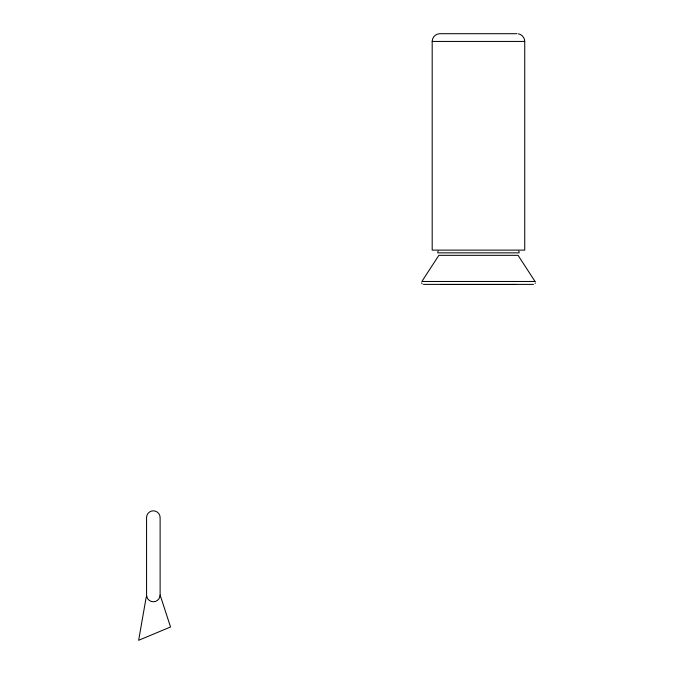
<?xml version="1.0" encoding="UTF-8"?>
<svg xmlns="http://www.w3.org/2000/svg" width="674" height="674" viewBox="0 0 674 674"><rect width="100%" height="100%" fill="white"/><g stroke="black" fill="none" stroke-linecap="round" stroke-linejoin="round"><path stroke-width="1.01" d="M518.407 33.826C521.979 34.467 524.76 37.811 524.734 41.443L524.734 250.121L432.186 250.121L432.186 41.443C432.127 37.306 435.792 33.641 439.928 33.7L516.992 33.7M437.78 251.924L438.176 251.09M535.122 283.4L535.316 282.878M432.186 41.443L524.734 41.443M437.645 252.843L519.275 252.843M535.046 281.471L421.873 281.471L438.867 255.328L518.053 255.328L535.038 281.471M423.457 284.386L533.463 284.386M440.855 284.479L516.073 284.479M422.135 283.838L421.604 282.878M518.744 251.09L519.14 251.924M146.747 596.524A3.867 3.867 0 0 0 146.014 598.2L138.65 640.3L170.539 626.989L160.993 597.669A3.867 3.867 0 0 0 160.024 596.111M160.117 594.999L160.117 517.59A6.774 6.774 0 0 0 153.343 510.816A6.774 6.774 0 0 0 146.57 517.59L146.57 594.999A6.774 6.774 0 0 0 153.343 601.772A6.774 6.774 0 0 0 160.117 594.999"/></g></svg>
